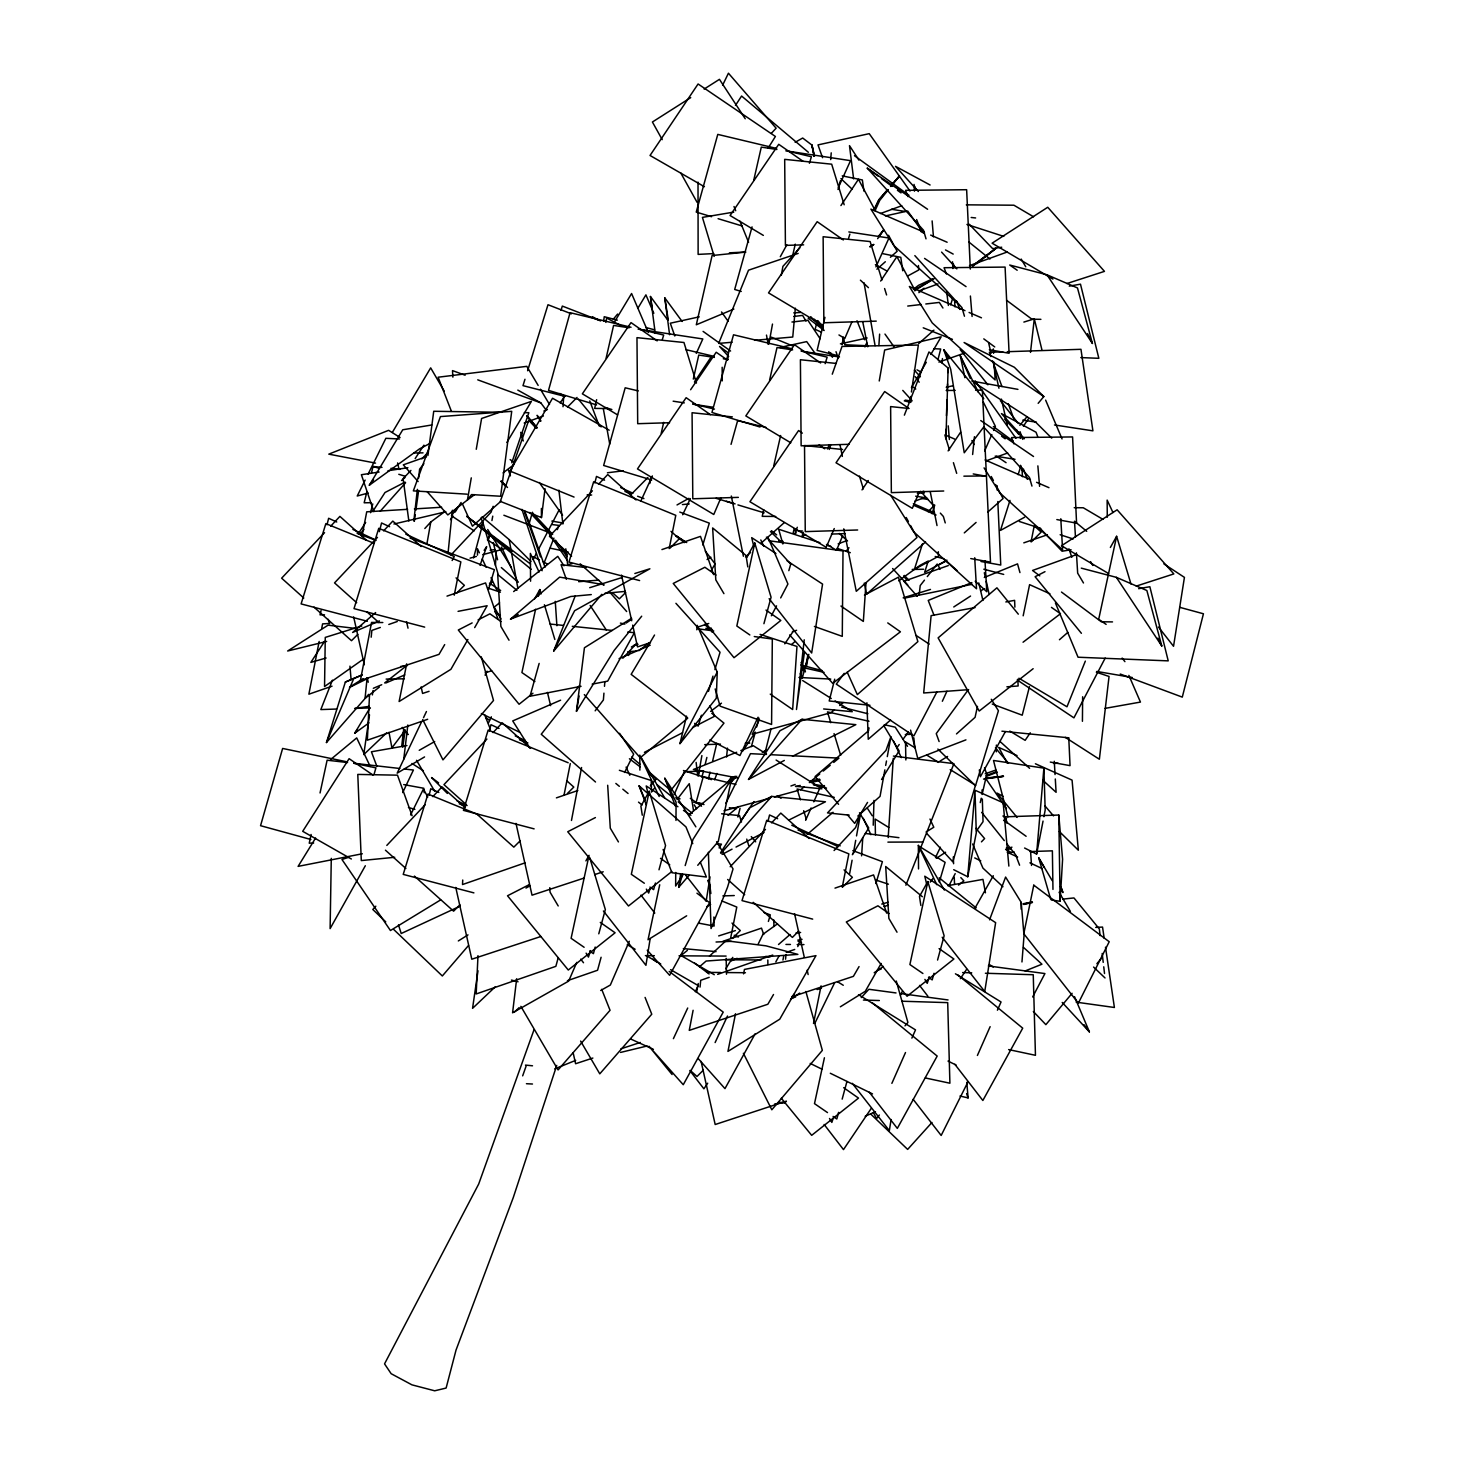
<?xml version="1.0" encoding="UTF-8"?>
<svg xmlns="http://www.w3.org/2000/svg" width="1464" height="1464" viewBox="0 0 1464 1464"><rect width="100%" height="100%" fill="white"/><g stroke="black" fill="none" stroke-linecap="round" stroke-linejoin="round"><path stroke-width="1.5" d="M675.728 872.471L675.654 886.049L682.773 875.216M675.984 820.426L676.075 802.309L664.839 778.244L695.858 826.849M1082.427 721.294L1082.646 696.754M904.368 415.154L928.963 351.964L948.123 368.05L945.927 438.889M996.325 751.837L996.38 745.084M1021.14 909.181L1021.213 902.391L1005.603 877.064L989.554 919.813M331.285 858.362L330.114 928.615L365.323 865.755M843.063 341.734L843.209 337.214M873.221 825.202L873.99 800.387M696.791 629.794L697.23 625.329L717.232 672.104L716.299 698.255L679.973 743.621L686.524 716.116M945.744 436.089L945.982 429.281M946.458 415.685L947.007 399.8M947.318 390.723L947.556 383.916M947.958 372.588L948.123 368.05M521.605 437.114L521.788 432.575M727.846 359.778L728.011 355.24M369.514 695.144L367.354 740.198L427.671 719.282M462.734 880.029L462.514 884.549L524.99 862.882M477.996 955.663L476.166 993.965L555.863 966.332L558.223 957.657M1051.353 900.012L1060.119 901.293L1062.59 859.258L1058.783 815.045L1005.036 816.821L1007.324 823.189M495.418 565.397L496.296 551.8M861.601 855.836L862.772 837.719M888.191 837.591L893.278 758.334M563.018 406.718L563.768 395.481M878.894 345.486L879.626 334.121M942.102 363.09L942.413 358.552M865.974 583.13L863.339 621.431L840.958 606.041M830.71 159.594L831.223 152.842M603.937 693.149L603.388 699.975L595.171 710.827M604.486 686.323L604.833 681.767M1021.964 961.958L1024.031 935.642L1021.213 902.391M967.722 876.753L974.987 790.816L976.305 832.76L967.722 876.753L953.704 869.689M1024.599 848.022L1036.604 854.079L1043.887 768.143L993.507 760.475L1007.927 816.912M795.336 308.172L792.756 337.031L754.582 340.307M367.098 677.942L365.067 698.31L379.304 687.147M371.179 637.206L371.856 630.417L380.329 627.452M448.112 552.532L452.358 510.241M700.03 987.102L700.707 980.313L709.18 977.348M726.565 756.998L727.462 748.104M785.564 959.194L786.022 954.674M972.627 454.499L974.438 436.711M413.855 520.855L417.368 489.36M418.613 478.124L419.619 469.139L423.865 463.74M401.703 746.402L403.46 730.664M804.23 639.805L796.471 709.509L804.431 652.267M919.209 594.53L920.216 585.545L924.461 580.165M1030.491 352.403L1034.298 318.859L1023.867 322.08M603.699 321.183L604.229 316.718L617.351 320.122M403.771 759.029L407.852 724.991M516.664 978.757L512.583 1012.795L568.654 981.118L576.761 962.379M536.245 428.275L528.742 420.333L500.322 501.383L541.46 517.579L545.047 488.738M641.689 616.198L614.111 650.492L576.468 711.339L584.429 647.765L631.606 618.266M427.927 455.45L433.728 411.274L501.676 412.299M414.349 521.276L415.282 514.669M415.886 510.259L418.649 490.458M402.765 747.299L404.906 731.89M369.495 714.816L363.749 754.582L386.606 732.878M372.387 694.924L373.027 690.514M477.996 970.778L472.561 1008.33L495.436 986.644M688.958 875.472L678.692 887.349L680.614 874.118M910.114 400.898L910.773 396.433M911.432 391.968L918.349 345.047L842.02 346.437L832.266 374.18M698.255 775.719L698.895 771.382M650.162 938.644L645.935 965.307L603.406 910.992M710.022 876.845L706.16 901.293L685.573 875.014M891.1 1119.521L889.343 1130.629L852.286 1083.323M806.646 665.553L808.11 656.567M576.468 711.339L579.067 696.022M471.28 477.868L467.455 499.864L471.518 494.576L500.633 496.241L511.723 411.329L440.444 416.581L413.36 490.879L467.071 494.173M476.257 449.283L481.601 418.484L531.395 401.392L506.837 442.494M879.242 380.969L884.659 350.024L941.169 336.812L930.866 354.416M426.829 544.333L430.782 522.008L445.038 511.375M698.328 775.664L701.878 755.57M768.875 344.04L772.498 324.075M781.318 275.25L782.911 266.375L799.856 247.855M488.317 540.472L489.525 533.829M491.941 520.562L492.746 516.152M849.669 873.496L852.085 860.228M853.292 853.604L855.708 840.336M856.513 835.907L860.539 813.801L855.617 827.544L834.077 850.547M884.878 769.863L880.047 796.379L857.849 816.052M885.683 765.434L886.489 761.006M887.294 756.595L890.917 736.685L885.995 750.428L827.526 812.904L849.193 815.155M605.822 322.428L606.645 318.036L620.681 325.466M842.074 344.754L843.337 338.019M571.472 820.462L581.574 767.52M805.584 667.2L807.671 656.22M693.113 1010.288L689.251 1030.381L767.85 1004.249L773.523 994.495M696.535 992.427L698.255 983.497M782.947 960.055L783.807 955.589M319.17 641.452L308.867 694.192L332.035 686.177M321.732 628.276L322.592 623.884L329.4 623.463M362.029 535.97L366.732 511.814L407.596 509.326M1036.604 854.079L1043.045 821.084M1043.905 816.692L1045.186 810.086L1043.887 768.143M454.261 595.171L460.849 561.883L378.755 528.321L354.013 608.621L424.688 627.123M564.116 794.696L570.283 763.604M669.194 548.616L675.782 515.328L593.67 481.766L568.947 562.066L639.622 580.567M730.628 938.149L736.795 907.076L722.063 901.037M842.258 887.166L848.846 853.878L766.733 820.316L742.01 900.616L812.685 919.118M1031.059 541.9L1034.133 526.363M406.699 663.851L399.123 701.512L450.912 669.304L467.894 639.512M735.532 1013.747L727.956 1051.39L779.745 1019.2L815.96 955.644L744.462 969.424L743.566 973.871M813.508 1023.482L821.084 985.839M1023.171 615.813L1029.595 584.648L1049.944 593.78M659.715 884.768L648.04 939.76L686.671 915.805M689.288 814.57L731.469 779.177L718.257 841.544L697.742 865.297M311.118 834.48L309.233 843.209L313.662 842.99M320.049 792.976L327.113 760.2L347.554 762.543M535.586 609.225L521.916 672.562L534.909 681.51M538.423 596.123L539.832 589.571L541.131 593.908M659.001 869.799L665.553 845.533L649.247 791.31L631.332 874.301L644.343 883.25M763.915 623.701L771.071 597.239L754.765 543.016L736.831 626.006L749.842 634.955M824.415 1057.777L814.496 1103.636L827.508 1112.585M937.564 960.055L944.134 935.789L927.828 881.566L909.894 964.556L922.906 973.505M1130.977 584.008L1116.629 536.3L1098.695 619.29L1106.144 624.396M977.476 706.38L975.079 717.342L956.486 733.922M596.653 399.672L594.677 408.419L608.146 408.529M606.114 358.186L613.581 325.429L629.191 327.79M649.778 483.504L651.279 476.953M661.216 433.271L663.704 422.346M693.296 379.085L698.767 355.057L714.377 357.417M753.832 179.871L761.298 147.114L776.908 149.493M792.28 257.243L795.263 244.14M769.552 380.274L777.018 347.517L792.646 349.896M763.732 509.783L762.232 516.334L775.719 516.463M773.687 466.101L780.641 435.522M980.24 802.583L981.246 798.209M982.253 793.836L986.791 774.145L984.503 767.85M708.448 778.757L710.022 772.077M712.639 760.951L716.829 743.145M824.946 317.359L817.132 350.427L835.999 355.185M868.024 732.274L869.067 727.919M321.073 610.598L320.03 614.862L324.514 614.807M366.787 492.105L364.17 502.793L370.904 502.701M371.472 472.872L373.046 466.467L381.994 467.4M793.122 533.079L794.165 528.815M370.557 512.693L372.753 503.909M737.874 817.058L740.07 808.274M764.958 753.137L770.997 728.962M701.915 777.274L703.562 770.668M705.227 764.062L706.874 757.437M327.003 524.789L328.65 518.274L336.738 522.008M379.359 531.652L381.555 522.977L389.625 526.711M429.117 795.245L430.745 788.748L438.834 792.463M489.324 731.231L490.971 724.717L499.059 728.45M594.841 482.937L596.489 476.422L604.559 480.155M767.905 821.487L769.552 814.972L777.622 818.705M834.7 679.186L829.191 700.982L870 705.282M1029.448 686.689L1022.22 715.201L992.263 704.056M816.253 324.917L815.137 329.345L821.322 332.145M937.93 359.778L940.693 349.018L933.995 348.707M946.934 691.246L942.34 701.256M838.012 189.496L840.336 180.822M473.549 557.967L483.01 523.014L498.364 574.949M595.189 947.043L593.414 953.668L589.699 951.106M598.776 933.812L605.346 909.547L589.681 857.501M655.414 883.03L653.621 889.636L649.906 887.093M751.38 746.603L754.93 733.501M756.687 726.949L759.066 718.202M838.598 1112.366L836.804 1118.99L833.089 1116.428M842.166 1099.135L846.942 1081.493M933.995 973.286L932.202 979.892L928.487 977.348M601.1 957.255L597.568 970.248L567.41 980.697M539.155 663.412L530.023 696.242L581.062 686.305M752.057 226.883L734.69 289.469L741.242 291.446M731.048 444.361L737.636 420.625L765.947 427.378M696.077 802.547L703.269 776.652L735.934 784.448M802.235 678.088L808.823 654.353M374.052 774.419L375.919 767.85L353.702 763.238M545.047 567.172L529.346 522.977L532.457 512.235M701.402 715.219L698.2 726.089L694.668 723.362M708.485 691.337L712.968 676.13M714.908 669.615L720.05 652.249L675.929 603.314M788.822 570.667L790.743 564.152L766.404 537.142M488.555 589.351L494.393 569.697L410.03 538.038M702.83 544.992L709.308 523.142L679.79 512.071M768.38 921.442L770.32 914.89L763.988 912.511M875.893 883.542L882.389 861.692L852.853 850.602M939.302 882.042L945.122 862.351L919.868 846.723M678.692 887.349L682.59 874.264M685.189 865.553L693.003 839.384L731.469 779.177M524.972 379.268L522.996 385.654L565.086 396.415M527.607 370.74L547.994 304.732L571.418 313.827M561.005 310.331L562.322 306.086L600.661 320.945M368.654 694.375L326.454 742.541L345.358 682.041L361.919 675.014M662.369 339.392L663.704 335.055L639.75 329.327M809.409 163.254L811.422 156.758L787.467 151.03M848.534 238.449L849.87 234.112M825.129 363.658L827.16 357.143L801.028 350.903M829.246 449.466L830.6 445.129M803.297 532.274L801.943 536.556L805.658 534.525M950.63 304.823L952.661 298.4M922.54 543.675L914.396 569.386L938.534 556.229L938.296 551.708M932.037 513.681L934.746 505.117M928.048 561.609L924.662 572.314L946.952 560.163M1009.977 500.395L1000.479 530.407L1024.617 517.231M1018.121 474.684L1020.829 466.119M590.559 950.594L588.437 957.09L586.112 953.156M650.071 888.74L648.662 893.077L646.338 889.142M833.254 1118.075L831.845 1122.412L829.521 1118.478M929.366 976.817L927.224 983.332L924.9 979.398M556.741 1065.408L513.26 1197.607L456.036 1350.064L446.117 1388.055L434.698 1390.8L411.951 1384.852L391.163 1373.708L384.538 1363.881L478.691 1184.028L533.957 1029.906M511.76 462.789L528.852 412.702L524.332 412.628M480.027 565.397L486.67 546.621L484.145 550.336M522.666 1075.857L526.143 1065.993M797.788 946.586L800.735 938.241M493.148 506.306L491.044 512.199L451.04 554.929M794.915 533.719L797.276 527.278M714.597 779.8L716.994 773.449M601.814 594.311L553.685 651.096L575.187 595.994M332.401 680.193L320.817 709.582L336.592 709.034M543.839 563.53L553.923 538.112M557.29 529.639L558.973 525.411L552.257 524.569M905.887 885.226L953.924 763.641L893.424 756.064M1085.336 661.106L1066.981 706.783L1018.907 678.235M326.454 742.541L353.776 678.527L362.047 675.014M720.91 497.815L713.773 514.486L637.481 468.919L686.14 397.696L710.406 414.66M851.975 321.787L844.819 338.459L838.964 334.963M827.453 448.99L829.246 444.818M834.26 528.559L826.227 547.316L749.934 501.749L798.594 430.526L802.327 433.143M842.733 535.659L836.493 550.263L826.702 544.407M919.447 491.648L912.31 508.337L836.017 462.77L884.677 391.547L908.961 408.511M864.931 346.95L866.706 342.887M629.3 941.297L610.342 985.034L600.679 990.488M984.668 450.894L991.823 434.534M993.617 430.453L995.41 426.372L983.369 402.197M674.135 794.623L684.237 771.784M805.621 820.334L811.074 808M813.783 801.833L820.133 787.449L824.269 785.546M891.869 1083.36L905.502 1052.524M911.871 1038.122L915.512 1029.887L858.49 994.66M977.403 1055.453L990.14 1026.667M997.405 1010.215L1001.047 1001.98L955.425 973.798M696.278 353.391L702.812 338.953L638.121 329.144M838.396 187.465L850.529 160.656L785.839 150.847M875.106 210.56L879.736 200.385L888.154 189.954M875.911 266.906L888.977 238.028L848.827 231.934M640.939 500.834L652.377 475.928M488.464 722.942L491.337 716.811M673.403 1038.653L687.714 1008.019M695.327 991.677L698.2 985.565L670.604 969.68M715.109 1042.569L727.498 1016.016M758.077 717.214L739.961 755.534L709.82 739.997M421.577 721.789L397.183 773.157L424.56 756.925M423.517 717.689L426.445 711.522M402.692 792.591L413.415 770.027L404.32 769.003M682.663 514.742L690.349 498.638M873.953 210.359L878.803 200.165L887.623 189.826M935.514 857.483L940.419 847.217M722.612 85.241L728.432 73.2L776.121 128.191L771.473 133.187M874.026 209.773L878.876 199.671L887.678 189.533M485.096 675.215L487.073 671.171M814.936 1023.098L834.7 982.6M900.47 995.191L902.446 991.128M758.004 944.426L762.982 934.27L777.476 923.857M624.597 772.461L633.674 754.106L619.547 733.299M365.14 480.101L357.234 496.003L368.178 493.02M368.105 474.116L385.874 438.303L399.489 438.999M410.597 814.917L423.425 789.041L427.781 797.038M759.102 720.325L752.185 734.251L830.966 712.675L834.462 709.784M725.76 803.407L750.465 753.667L766.331 754.454M967.979 1081.878L941.169 1135.46L913.152 1099.336M553.685 651.096L574.638 610.708L649.888 568.782L634.845 573.504M949.001 885.592L955.205 873.624M679.973 743.621L717.232 672.104M771.363 615.795L776.542 605.858M780.678 597.916L787.925 584.008L767.923 537.233M533.152 559.541L536.282 553.575M538.368 549.586L559.211 509.728M936.795 692.106L913.847 735.934L836.31 684.146L844.197 673.33M1105.192 658.086L1073.917 717.854L1017.187 679.973M628.495 655.469L630.545 651.572M1032.651 996.966L1044.93 973.56L988.346 965.947M452.12 560.529L454.279 556.54L405.803 534.159M684.274 542.668L676.093 535.806L686.707 542.558M531.194 569.295L466.796 516.353L530.572 564.061M780.312 256.731L786.845 244.781M755.204 1033.694L724.973 1088.63L698.145 1058.527M775.847 961.811L779.049 955.974M1005.347 731.671L980.423 776.707L979.324 769.973M534.616 598.868L539.832 589.571M754.765 543.016L746.42 557.876L747.793 566.897M585.911 860.905L589.04 855.342L571.106 938.314L584.118 947.281M649.247 791.31L640.903 806.17L642.275 815.192M1110.371 547.444L1116.629 536.3M927.828 881.566L919.484 896.426L920.856 905.447M974.933 908.229L993.287 875.728M474.684 627.599L487.128 605.748L458.067 611.348M881.145 963.477L865.297 991.293L840.354 1006.793M444.69 644.599L439.017 654.353L360.4 680.486L371.563 622.438L382.818 622.529M859.057 966.588L853.402 976.342L791.786 996.819M911.432 387.704L926.291 362.248M392.315 432.447L430.672 367.867L444.287 391.254M654.536 635.028L631.149 674.355L687.604 717.909M711.211 570.521L714.725 564.628M429.647 443.61L419.582 448.844L369.331 485.206L402.746 429.776L431.752 424.981M369.038 722.868L354.672 733.263L369.66 708.411M614.459 322.007L631.588 293.532L648.278 332.438M637.92 308.154L645.917 294.868L653.822 313.296M487.787 539.356L490.129 535.531M867.548 802.4L854.683 823.39L847.363 814.716M881.566 779.507L899.097 750.867L884.091 726.107M852.359 854.702L868.719 827.984L859.496 812.74M719.117 847.967L721.459 844.161L716.957 843.722M725.76 968.802L732.787 957.383M315.602 838.03L298.107 866.377L362.322 853.768M450.455 519.647L452.834 515.822M455.194 512.016L461.105 502.481M768.234 147.956L775.408 136.463L698.09 83.979L650.034 155.477L704.404 186.715M358.387 533.701L365.652 522.465M372.917 511.229L385.014 492.508L405.107 482.095M784.32 760.438L748.507 779.434L779.964 730.737L802.071 719.282L855.836 724.662L792.445 756.321M720.544 852.798L749.586 807.854L771.693 796.398L825.458 801.778L788.657 820.151M324.532 641.397L310.862 662.387L326.106 658.013M415.172 458.561L423.92 445.166M735.459 105.426L741.589 96.038L808.366 152.274M694.467 381.976L710.735 357.582M840.922 205.564L858.453 179.285L875.637 211.274M880.633 281.051L896.901 256.658L915.165 290.659M862.022 489.891L868.28 480.521M742.779 751.032L755.369 732.165M948.123 450.912L960.64 432.136M784.777 643.849L793.616 630.728M707.698 1083.195L703.891 1088.813L690.075 1070.861M871.281 1108.358L843.484 1149.606L824.141 1124.462M960.366 978.647L966.679 969.278M1023.409 426.17L1028.515 418.649M1030.272 732.787L1025.148 740.345L1009.794 731.085M690.605 389.735L716.207 352.257L727.425 360.071M741.168 820.298L753.978 801.558M877.631 238.669L883.561 230.141L878.272 236.491M976.451 830.966L983.039 821.688L982.326 799.015M560.09 402.875L563.969 397.439M729.822 783.569L735.166 776.158M479.808 527.424L483.01 523.014M730.042 782.215L733.995 776.762M458.012 506.709L451.443 515.731L474.135 530.883M878.967 236.418L883.561 230.123M896.609 748.104L899.225 744.499M903.16 739.119L908.394 731.927M968.015 690.111L936.246 733.61L939.119 741.553M727.681 782.252L731.744 776.744M405.363 730.024L391.931 747.829L388.985 732.311M489.324 585.435L492.05 581.849M651.663 791.878L654.371 788.291M983.442 427.397L964.245 452.779L950.722 369.385L943.749 349.713L983.771 398.72M930.226 882.133L932.934 878.546M677.027 799.582L689.251 783.679L693.533 810.727M879.352 1115.019L876.607 1118.533L873.404 1112.658M369.331 485.206L373.54 479.826M354.672 733.263L357.49 729.658M579.341 685.738L541.241 734.251L595.519 781.996M927.298 576.578L937.198 564.024M670.787 790.469L723.966 723.125L711.742 713.261M890.972 186.477L899.408 176.028L890.606 186.166M613.288 319.225L617.607 314.046M1019.786 425.347L1026.85 416.892M1038.159 403.332L1043.814 396.561L1014.369 367.281L964.099 342.503L1043.814 396.561M1072.106 993.306L1045.863 1024.654L1033.346 1011.514M1096.884 963.715L1101.257 958.499M905.008 1025.843L907.9 1022.458L896.279 981.026M890.569 186.386L899.39 176.028M650.345 785.875L656.238 778.976L649.101 773.578M468.517 945.488L442.329 975.976L393.834 929.603M846.027 551.233L848.992 547.774M791.548 997.167L794.33 994.038M360.986 532.841L363.969 529.511M380.329 511.119L405.62 482.717M748.507 779.434L802.071 719.282M721.112 853.201L771.693 796.398M931.946 1122.485L907.643 1149.405L870.751 1114.067M375.827 906.198L372.808 909.492L385.746 921.863M424.816 528.522L430.782 522.008M861.253 997.588L868.866 989.28L896.023 992.94M622.822 658.233L636.822 643.19M324.569 532.658L281.637 578.188L303.78 598.007M330.718 526.143L339.904 516.389L366.549 540.308M377.474 537.361L334.542 582.892L356.685 602.711M383.623 530.846L392.81 521.092L421.101 546.493M592.408 490.806L549.457 536.336L571.619 556.155M598.538 484.291L607.743 474.537L636.035 499.938M486.89 739.1L443.958 784.631L466.101 804.45M493.039 732.586L502.243 722.832L530.535 748.232M386.807 845.405L425.146 804.743M432.813 796.617L442.018 786.863L465.314 807.78M928.194 511.723L934.343 505.226M730.188 866.761L765.471 829.356M771.601 822.841L780.806 813.087L809.098 838.488M410.927 470.42L403.094 478.673L408.859 521.019M421.907 458.854L428.183 452.23M981.447 841.855L984.595 838.561L975.884 828.368M730.573 782.673L736.795 776.268M630.581 495.033L647.857 477.538M567.52 407.084L577.036 397.458M357.82 634.388L351.506 640.701L314.01 607.157M456.493 593.249L464.381 585.344L456.054 577.877M625.64 592.536L619.327 598.849L612.519 592.755M669.835 548.268L679.296 538.789L670.988 531.322M520.141 840.83L513.827 847.144L476.331 813.6M567.483 793.397L573.797 787.083L567.135 781.099M459.916 904.844L453.602 911.175L414.404 876.094M1031.699 541.552L1041.179 532.072L1034.517 526.088M732.421 938.442L740.308 930.537L732 923.07M798.703 931.086L792.408 937.399L753.21 902.336M842.898 886.818L852.377 877.339L844.051 869.872M703.324 1070.166L697.01 1076.479L690.184 1070.385M514.267 1012.246L519.171 1007.598M709.491 956.138L725.979 940.73L765.965 945.836L797.88 954.382L706.124 961.043L699.536 966.734M876.899 269.211L885.336 261.745M890.387 257.261L897.139 251.277L888.538 235.283M918.715 343.601L933.904 330.15M745.505 556.979L750.574 552.495M760.676 543.528L784.301 522.611M925.559 541.936L866.542 594.256L864.309 583.093M964.282 532.896L976.085 522.428M987.889 511.979L1003.078 498.529L995.557 484.511M501.036 501.164L472.451 526.18L462.35 503.781M1059.442 639.731L1067.842 632.375M375.626 612.556L352.623 632.466L379.414 620.901M778.519 944.5L790.011 934.544M890.588 720.014L868.244 739.229L866.908 702.793M401.539 480.503L404.961 477.575M791.53 644.526L794.952 641.598M868.555 730.737L815.1 776.542L838.561 804.303M807.158 834.443L833.016 812.282M591.273 594.585L570.832 596.489L510.515 619.107L559.669 577.127L603.699 584.667M918.88 292.635L924.077 288.207M728.011 815.411L738.497 806.572M687.604 718.275L640.226 757.748L584.319 694.595M330.516 759.615L356.704 737.911L370.209 766.459M839.677 705.483L843.173 702.61M800.588 789.773L804.084 786.9M809.317 782.581L819.767 773.962M823.244 771.089L830.216 765.324M833.711 762.451L838.927 758.132L770.869 754.692M914.524 290.659L932.788 279.551M680.614 955.882L687.385 950.392M976.708 263.721L995.904 248.368L972.242 265.954M499.517 602.875L494.228 607.103L501.017 618.998M513.644 591.584L557.766 556.357L563.988 565.799M915 289.433L934.233 278.599M532.951 693.222L519.079 704.257L458.305 630.014L472.158 622.914M671.848 871.501L628.495 905.996L567.739 831.735L595.409 817.571M958.517 885.116L963.861 880.907L960.805 877.577M384.629 682.956L405.986 666.193M1033.145 668.7L979.215 711.028L938.113 637.883L996.911 587.814L1018.304 614.166M913.426 289.268L918.587 285.315L932.348 278.965M972.865 266.064L995.886 248.349M638.816 650.73L649.467 642.605M474.556 494.594L447.819 514.925L427.049 491.556M503.067 472.89L513.754 464.747M1023.061 642.22L1060.485 613.727L1051.445 607.377M710.607 711.394L721.459 703.159M814.002 156.355L811.934 145.101L814.515 156.264M898.64 580.842L920.179 565.25L928.231 561.06M953.759 606.974L970.559 596.049M362.981 659.422L324.55 686.524L325.264 637.407L361.791 625.988M626.135 623.078L631.753 619.217M790.505 999.363L799.728 993.068M874.209 972.718L883.414 966.423M936.374 858.325L945.598 852.249M690.715 97.631L652.413 122.006L662.222 139.647M704.129 89.084L719.446 79.331L745.231 118.767M349.512 687.183L363.054 678.71M458.324 940.949L468.004 934.892M870.165 246.721L873.715 244.506M926.072 832.01L933.794 827.233L929.969 819.035M939.888 761.188L947.574 756.467M707.075 559.559L710.882 557.235M440.627 899.903L390.449 930.518L341.954 859.478L348.395 857.41M510.515 619.107L518.183 614.459M762.268 752.386L766.093 750.08M869.964 246.739L873.697 244.506L869.982 246.556M419.235 750.3L434.698 741.553M525.997 888.081L529.858 885.885M795.153 142.282L802.693 138.037L811.971 145.119M677.027 504.952L688.904 498.327M631.368 646.978L637.261 643.739M907.552 276.074L918.697 269.998L918.44 265.496M706.673 906.673L710.662 904.514M722.1 854.427L732.055 849.157M736.026 847.052L764.117 832.412M864.437 595.098L898.438 577.164L917.873 641.616L857.337 694.595L847.235 672.214M946.165 561.005L938.168 565.232L939.998 569.295M980.642 590.797L984.668 588.711M536.611 427.964L526.692 415.685L537.251 427.634M644.416 752.331L682.553 732.732M692.582 727.571L714.67 716.225L709.985 705.886M478.088 619.894L489.946 613.819L501.054 621.596M1044.985 571.674L1035.103 576.725L1081.402 633.308M529.254 884.64L507.514 895.767L568.288 970.028L615.1 932.769L600.277 922.393M349.585 687.403L367.738 678.418M460.135 906.125L401.209 933.52L398.483 924.919M508.264 469.578L510.424 475.855M865.206 1116.245L875.472 1111.707M619.071 658.672L650.217 645.167M560.602 700.195L512.729 720.928L529.803 747.921M730.939 960.988L737.124 958.316M797.917 941.096L802.052 939.321M543.876 411.036L547.426 409.517M373.338 688.3L381.72 684.731M385.91 682.956L404.778 674.941M733.848 309.087L696.315 324.77L712.108 255.523L745.853 252.101M345.358 682.041L353.776 678.527M971.84 582.581L928.231 600.423L933.922 615.026M984.302 577.475L1017.535 563.878L1019.951 572.589M554.746 1068.866L575.7 1060.357M1025.129 970.961L1041.947 964.209L1023.482 947.391M736.685 752.24L693.369 769.515L737.874 778.024M740.821 750.611L753.191 745.67L766.55 754.052M986.498 776.323L997.039 772.26M965.947 739.851L917.763 758.407L910.59 730.133M986.077 775.627L996.673 771.638M838.158 543.839L846.613 540.71M524.203 423.023L543.382 415.977M880.541 213.506L901.751 205.747M919.008 290.878L938.076 283.906M986.48 460.739L1007.689 452.98M917.361 493.533L923.729 491.19M914.909 501.127L925.504 497.248M969.479 265.643L1007.378 251.954M1076.754 554.508L1032.541 570.466L1039.788 575.864M790.926 785.985L795.172 784.448M426.536 456.64L403.295 464.838L418.137 481.546M948.269 565.58L903.892 581.263L917.251 596.287M792.39 631.771L796.617 630.27M938.9 362.084L964.282 353.19M388.802 624.469L397.275 621.505M717.653 974.365L772.736 955.059M786.241 952.405L794.714 949.441M985.181 773.779L995.886 770.046M446.996 596.123L485.572 582.928L497.943 619.034M661.929 549.567L700.487 536.373L713.609 574.62M1023.794 542.851L1047.364 534.781M556.412 797.862L577.841 790.523M834.992 888.117L873.569 874.923L886.672 913.152M722.923 941.315L761.5 928.121L763.696 934.49M791.384 998.393L795.684 996.929M817.168 989.536L821.469 988.072M876.936 970.486L881.218 969.022M798.154 253.4L748.507 270.2L718.659 343.4L732.128 342.247M429.062 691.319L422.584 693.442L421.138 686.909M485.17 672.873L491.648 670.75M650.474 642.641L637.517 646.887L632.668 625.128M697.944 627.031L708.741 623.481M583.807 878.162L532.018 895.181L515.987 823.39M594.604 874.612L603.223 871.775M540.857 936.503L471.792 959.213L455.762 887.422M592.865 1058.051L575.59 1063.724L573.174 1052.854M620.919 1048.828L640.335 1042.441M786.406 1101.111L715.182 1124.517L701.11 1061.437M1066.908 283.54L1104.46 271.371L1047.748 207.266L992.098 243.189L1052.927 279.093M1136.284 586.094L1173.835 573.925L1117.124 509.801L1061.473 545.743L1108.577 573.54M1006.39 849.98L1010.672 848.589M718.678 935.917L735.404 930.573M589.717 587.686L621.962 577.566M884.055 906.509L888.282 905.173M903.178 597.824L930.482 589.425M1005.603 849.468L1009.959 848.132M1007.561 848.48L1011.953 847.18M881.749 904.057L888.172 902.245M470.072 558.15L476.367 556.43M482.663 554.71L505.775 548.414M724.003 810.763L769.954 798.173M774.328 796.965L798.411 790.377M633.692 645.459L638.011 644.306M795.867 786.571L800.241 785.436M811.184 782.6L819.95 780.33M326.673 641.415L287.658 651.004L328.082 625.165L357.362 628.66M811.093 781.868L819.877 779.763M620.553 1052.433L647.198 1045.973M393.944 524.021L445.88 511.76M1023.739 904.478L1032.468 902.483M810.69 781.044L819.547 779.086M885.409 215.922L907.698 211.036L923.473 233.252M699.243 316.846L670.292 323.215L674.812 336.006M779.983 347.462L806.701 341.606L814.606 352.714M840.409 343.839L867.146 337.983M946.22 387.246L952.899 385.782M1023.263 904.13L1032.211 902.263M904.331 598.154L972.206 584.264M572.076 563.732L567.648 564.592L565.799 548.817M592.151 684.146L607.688 681.126L634.406 632.722L627.745 632.045M1023.19 903.746L1032.138 902.044M975.061 607.597L931.122 615.649L923.674 692.984L968.656 689.654M1005.823 601.96L1014.607 600.35L1014.881 607.121M774.529 1104.076L785.784 1102.063M947.739 885.683L982.966 879.388L985.455 892.802M1105.064 708.375L1140.456 702.079L1128.872 675.38M406.919 745.56L371.417 751.782L376.925 766.477M1069.251 286.12L1080.487 284.181L1098.842 358.314L1080.798 357.582M1138.626 588.674L1149.862 586.735L1168.217 660.868L1078.053 657.226L1055.416 602.985M733.793 212.097L702.427 217.386L714.176 256.383M1001.705 247.215L992.702 248.679L969.223 224.248M1071.081 549.75L1062.077 551.233L1040.172 528.431M379.103 472.048L361.388 474.72L373.814 511.558M387.978 470.731L407.907 467.711M355.734 708.228L369.056 706.38M983.534 779.086L1003.462 776.323L985.364 778.445M490.111 550.226L494.631 549.641M466.796 516.353L511.833 551.397M607.432 472.781L623.298 470.804M793.744 316.48L802.601 315.401L806.005 321.11M907.735 306.049L921.277 304.494M925.797 303.981L939.339 302.426L942.944 308.026M400.697 666.431L407.358 665.644M791.951 322.025L807.854 320.232L820.151 338.751M1062.718 899.116L1073.972 897.944L1099.336 928.945L1100.123 935.624M985.546 778.061L1003.444 776.249M394.731 857.282L361.297 860.576L357.783 774.419L397.494 775.17L412.098 815.741M627.763 651.809L636.62 650.949M682.425 504.568L689.251 503.927M604.907 593.304L625.366 591.383M731.25 941.334L716.061 942.011M578.683 581.684L598.813 580.128M1006.884 686.817L1018.139 685.976L1017.846 679.223M796.142 932.806L800.607 932.477M414.404 508.905L441.634 507.258M676.112 535.842L684.914 541.954M793.744 312.857L800.46 312.473M713.773 253.601L698.127 254.388L698.017 182.14M729.401 252.833L745.048 252.064M1053.568 763.439L1058.088 763.22M1095.694 927.407L1102.538 927.078L1104.185 938.241M354.617 708.43L370.41 707.899M704.696 744.645L720.471 744.115M745.268 743.273L749.769 743.126M686.909 771.656L702.683 771.125M1007.58 852.304L1014.314 852.085M1029.979 851.572L1052.378 850.84L1052.964 889.417M525.485 1065.097L532.512 1065.792M803.626 244.836L785.418 245.403L784.686 159.356L831.68 164.188L844.179 204.759M876.241 321.128L823.866 322.775L823.134 236.729L870.128 241.56L881.969 279.99M1002.767 351.854L989.353 352.275L990.927 356.575M1007.232 351.708L1080.963 349.31L1092.913 430.837L1054.483 424.963M669.579 422.712L637.7 423.7L636.968 337.653L683.962 342.503L696.461 383.074M848.974 444.306L801.137 445.806L800.405 359.741L836.219 363.438M738.35 497.376L692.801 498.785L692.069 412.738L732.366 416.892M943.731 491.007L891.356 492.636L890.624 406.589L908.522 408.438M857.648 529.986L805.255 531.615L804.523 445.568L842.587 449.485M831.461 534.067L845.131 533.628M905.319 734.507L912.145 734.288M722.868 895.913L734.251 895.547M413.909 452.998L423.023 452.852M912.218 569.459L923.638 569.258M386.13 679.095L404.284 678.802M946.202 390.485L955.242 390.394M975.591 390.193L982.381 390.119L990.488 562.121L970.76 558.571M963.879 476.166L986.498 475.928M887.898 842.129L922.796 842.001M645.386 955.644L654.353 955.699M679.022 955.827L726.107 956.084M725.211 959.762L761.097 959.963M966.313 204.832L1013.911 205.216L1033.566 216.8M1074.228 507.697L1083.287 507.77L1102.941 519.354M785.948 944.426L790.45 944.463M797.203 944.518L803.956 944.573M707.167 972.389L720.672 972.499M727.425 972.572L745.451 972.718M1040.904 319.335L1031.919 319.207L1006.591 300.303M1112.512 621.907L1101.294 621.761L1061.491 592.06M587.119 494.923L591.657 495.015M917.617 492.819L924.333 493.002M797.99 530.883L802.455 531.011M962.617 972.554L971.73 972.828M985.4 973.249L1033.255 974.731L1035.451 1055.306L1008.623 1049.578M863.394 1000.04L879.352 1000.534M902.135 1001.23L947.702 1002.639L949.898 1083.214L925.321 1077.961M844.673 344.735L866.999 345.742M798.978 677.466L830.747 679.076M526.436 1083.708L532.475 1084.019M823.628 708.96L852.268 711.687L835.102 700.908M795.464 786.278L821.908 788.803L776.103 760.054M683.359 948.599L716.061 951.637M765.581 956.413L770.064 956.852M1001.925 731.195L1068.885 737.819M390.943 468.334L399.873 469.267M550.098 624.048L563.402 625.421M572.278 626.317L612.227 630.435M721.624 813.783L739.521 815.631L741.498 822.036M971.181 217.477L975.61 217.953M778.628 1102.172L785.326 1102.904M586.058 567.538L561.06 564.701L566.33 579.268M354.361 763.311L399.782 768.49M865.297 833.455L898.914 837.664M900.543 993.544L948.068 999.949M768.655 540.692L843.008 550.94L842.276 636.364L814.405 626.446M697.962 628.788L713.737 630.966M754.289 636.547L772.315 639.036L771.583 724.46L720.105 706.16L715.182 688.977M1076.15 1002.145L1114.397 1007.488L1105.503 947.19M801.558 351.232L839.494 356.996M723.308 358.772L727.773 359.449M905.155 400.111L911.852 401.118M673.147 401.191L684.31 402.875M693.222 404.229L713.316 407.285M693.68 802.272L702.592 803.626M729.365 807.689L736.063 808.695M1022.824 420.113L1036.402 422.181M891.43 209.261L904.661 211.383M995.154 456.127L1015.01 459.312M915.677 496.186L926.712 497.943M921.533 498.419L928.158 499.48M813.435 784.283L824.671 786.205M551.855 521.092L562.945 522.996M1096.811 671.445L1132.312 677.521M989.353 349.713L1009.099 353.263L1005.091 267.089L944.06 267.711L946.421 273.969M973.212 473.933L986.37 476.294M1056.843 519.574L1076.571 523.124L1072.581 436.949L1011.533 437.571L1013.893 443.83M981.008 561.499L1000.754 565.049L997.808 501.548M1050.31 762.085L1070.056 765.635L1068.793 738.423M971.876 381.043L1017.938 389.369M403.735 784.594L423.755 788.254L424.231 792.756M778.738 540.673L783.185 541.479M705.813 628.349L712.474 629.575M698.639 923.125L714.103 926.072L713.901 916.995M375.534 463.1L328.796 454.151L388.619 430.325L400.075 437.516M842.239 175.881L862.351 179.962L863.98 191.18M882.92 253.693L900.799 257.335L902.739 270.785M347.041 761.847L282.625 748.452L260.555 825.696L310.899 839.494M550.281 548.177L568.142 551.983M868.994 721.258L827.471 711.888L830.765 722.74M884.293 724.698L895.218 727.169L907.534 746.292M834.26 797.368L797.093 789.005L800.387 799.856M802.547 667.474L824.049 672.36M620.407 623.097L624.854 624.122M959.981 1096.024L968.088 1097.909L966.789 1082.335M776.579 148.431L717.781 134.395L696.242 212.097L711.541 216.709M792.317 348.835L733.519 334.798L711.962 412.482L760.017 427.012M631.039 327.259L570.063 312.692L548.524 390.394L596.58 404.906M904.294 400.862L910.828 402.417M685.738 349.603L714.048 356.374M638.249 390.906L625.183 387.795L603.644 465.479L651.7 479.991M692.692 403.899L714.469 409.097M675.709 797.788L680.065 798.832M695.308 802.473L704.019 804.541M841.562 707.094L867.823 713.737M813.38 784.759L826.501 788.071M645.752 327.497L654.481 329.784M1046.98 274.793L1092.419 343.454L1077.486 287.95L1046.98 274.793L1009.721 265.021L1017.187 270.236M1081.292 568.142L1116.355 577.347L1146.861 590.504L1161.794 646.008L1116.355 577.347M935.222 556.503L944.06 558.809M983.826 569.221L1003.7 574.419M367.373 621.267L301.108 603.918L325.85 523.618L374.272 543.4M534.122 828.862L463.429 810.361L488.171 730.06L568.178 762.744M473.897 892.875L403.222 874.392L427.945 794.074L478.472 814.734M511.43 980.075L518.055 981.795M800.808 664.931L822.365 670.695M1179.728 607.322L1203.445 613.782L1182.29 697.12L1120.253 674.044M408.456 807.469L414.879 809.391M718.092 218.685L742.12 225.95M605.309 407.541L611.861 409.517M726.345 501.255L735.093 503.891M716.097 498.309L733.556 503.598M737.929 504.915L764.153 512.821M373.046 466.467L379.487 468.425M398.794 474.299L405.217 476.257M619.364 770.284L651.224 780.495L651.517 791.64M966.935 224.45L1003.773 236.399M1040.648 528.413L1019.328 521.477M1060.156 534.744L1073.167 538.953M683.468 770.522L711.504 779.635M819.932 542.723L778.683 529.236L782.856 543.986M826.428 544.864L830.765 546.273M837.28 548.414L850.309 552.678M760.072 634.37L796.965 646.447L792.646 709.528L770.265 694.137M487.567 587.942L500.413 592.188M875.563 879.937L888.41 884.183M1096.335 672.196L1109.053 676.459L1099.372 759.249L1065.28 737.362M465.131 375.223L452.504 370.612L452.888 377.163M477.74 379.835L540.838 402.893L545.669 409.389M624.945 491.483L631.277 493.862M637.609 496.241L643.922 498.602M357.125 533.335L376.102 540.454M798.008 830.033L840.19 845.863M519.446 739.778L527.882 742.943M459.22 803.809L465.552 806.188M503.872 515.237L548.122 532.127L567.282 560.328M923.235 327.808L952.405 339.337M574.053 497.065L509.911 471.024L552.532 398.245L609.189 430.196M771.18 337.104L792.097 345.687M734.214 935.258L738.405 937.015M924.479 232.392L870.915 209.132L893.809 245.568L956.687 302.572M930.647 235.082L947.135 242.237M964.977 310.661L909.364 286.505L932.257 322.94L995.136 379.945L994.093 362.194M969.095 312.454L981.466 317.816M946.385 435.485L954.62 439.054M985.089 459.952L1030.4 479.625M1036.585 482.315L1048.956 487.677M913.39 503.671L933.977 512.601M913.426 505.208L936.082 515.035M1017.059 755.589L998.723 747.409L1007.305 763.11M1035.396 763.769L1072.069 780.111L1078.346 850.2L1059.35 831.515M974.658 790.066L1003.169 802.766L1008.861 866.084M630.709 1039.019L653.402 1049.359M620.718 487.603L632.851 493.203M352.897 529.456L375.113 539.722M791.768 825.22L838.232 846.668M515.218 735.898L525.32 740.564M457.024 800.863L467.126 805.511M1007.36 852.249L1017.626 857.062M1029.942 862.827L1042.258 868.61M974.731 857.922L980.752 860.85M481.363 713.517L519.555 732.22M948.013 1061.089L956.065 1065.023M810.196 1063.413L822.256 1069.324M830.308 1073.258L872.526 1093.919M533.134 556.668L539.209 559.815M543.254 561.902L547.316 563.988M592.316 316.682L598.337 319.884M930.098 184.995L895.511 166.347L918.386 191.528M945.506 249.941L953.192 254.077M917.013 369.861L920.856 371.929M1003.06 796.361L997.039 793.085L1017.059 817.406M875.381 264.655L887.312 271.206M517.798 390.101L540.838 402.893M351.36 859.002L302.7 831.314L349.109 758.681L373.027 775.097M680.778 955.425L714.286 974.713M627.251 944.719L635.138 949.258M646.96 956.065L660.758 964.007M763.348 235.393L730.078 215.519L778.738 144.314L803.022 161.26M823.317 325.612L768.527 292.892L817.187 221.686L843.337 239.95M790.798 442.805L745.817 415.922L794.476 344.717L820.609 362.981M617.57 414.861L582.361 393.834L631.021 322.611L657.171 340.874M837.573 981.758L843.282 985.272M915.238 747.958L905.521 741.955L905.85 759.962M926.913 755.168L938.57 762.396M950.228 769.607L975.5 785.235L952.808 861.82L926.73 833.437M888.758 827.471L875.143 819.053L875.435 834.828M802.656 680.54L831.278 698.511M989.408 964.575L993.251 966.99M411.97 763.476L423.352 770.741M973.761 382.25L1036.018 422.529L1051.719 438.12M1163.917 563.933L1184.431 577.383L1173.542 646.283L1158.445 627.013M775.957 553.557L751.709 537.654L753.759 546.237M787.138 560.877L822.567 584.099L811.66 652.999L769.131 598.684M489.47 583.184L500.651 590.523M677.905 806.737L646.21 785.948L648.259 794.531M683.487 810.397L690.953 815.283M916.098 635.431L929.183 644.105M487.366 539.722L500.615 548.561M926.017 238.852L923.51 230.251L867.274 168.177L927.59 209.261M924.571 258.396L966.057 286.633M980.752 420.552L1033.529 456.493M996.655 456.274L1006.079 462.697M485.828 717.671L489.507 720.233M819.126 444.873L824.744 448.789M777.293 795.684L781.026 798.301M690.313 798.356L701.531 806.188M715.988 575.041L704.879 567.263L673.239 583.459L734.013 657.702L780.824 620.462L766.001 610.067M889.051 913.591L877.942 905.813L846.302 921.991L907.076 996.252L953.906 959.011L939.083 948.617M660.502 858.362L669.762 864.858M843.685 1087.715L858.508 1098.091L811.678 1135.332L781.3 1098.22M887.751 622.914L900.415 631.808L832.705 683.359L789.645 634.937M510.113 459.568L513.736 462.112M559.889 393.487L563.603 396.103M494.869 611.842L500.413 615.758M854.482 155.715L909.016 195.316M703.086 331.395L730.591 351.031M1004.304 820.535L1026.118 836.292M860.411 280.173L868.445 287.676M1003.609 820.243L1007.177 822.841M867.274 168.177L877.924 175.991M881.474 178.59L892.125 186.404M897.45 190.302L901.001 192.9M983.79 338.879L994.733 346.931M1001.614 436.235L1005.164 438.834M728.432 352.989L719.556 346.474L728.669 356.539M993.379 426.536L1013.161 441.213M912.163 386.368L915.75 389.04M438.614 782.856L431.569 777.549L447.398 793.433M629.428 758.773L640.152 766.843M696.956 893.186L709.564 902.684L669.615 975.299L647.253 950.191M694.686 963.111L709.088 973.963M652.981 959.194L656.586 961.921M669.194 971.419L723.216 1012.118L683.267 1084.714L648.991 1046.248L672.086 1074.539M1002.931 815.997L1006.537 818.724M808.165 318.219L824.177 330.516M968.802 241.963L989.957 259.018M771.455 530.682L776.67 534.909M939.174 877.814L976.159 907.881M657.08 784.704L672.928 797.587M678.216 801.869L692.289 813.325M957.767 974.859L1022.714 1028.167L982.856 1100.489L954.876 1064.328M872.233 1002.767L937.18 1056.075L897.322 1128.396L869.323 1092.236M1086.709 531.304L1074.503 521.239L1075.473 537.032M747.518 556.704L712.639 527.955L715.804 579.872L723.93 593.652M922.338 896.7L885.702 866.505L888.868 918.422L897.011 932.202M516.902 590.321L497.705 574.51L500.871 626.427L509.014 640.207M615.85 783.441L619.345 786.314M622.822 789.188L628.056 793.488M638.524 802.126L642.019 804.999M798.063 939.833L801.558 942.706M802.107 669.011L805.493 671.866M482.095 516.737L509.179 539.63L530.956 561.426M631.57 757.144L640.097 764.391M648.625 771.638L669.085 789.023M501.347 567.574L518.128 582.251M646.301 804.907L639.091 785.82L685.957 826.904L692.765 843.612M945.415 560.108L957.346 570.795M580.128 563.786L603.992 585.124M727.645 879.461L744.682 894.705M366.915 611.861L378.847 622.529M385.435 850.181L405.894 868.481M975.207 581.226L986.791 591.731L984.979 560.675M839.256 533.463L847.528 540.966M999.839 741.315L1029.613 768.307M1042.862 780.312L1056.093 792.298L1055.306 778.994M1002.95 886.727L982.93 868.097L972.645 843.996M840.922 178.645L852.341 189.387M1093.59 967.064L1105.027 977.952M817.973 322.135L822.841 326.838M770.448 531.505L781.684 542.43M704.568 624.286L712.602 632.082M937.857 749.056L975.5 785.765L998.43 710.735L991.274 699.28M814.295 319.152L823.335 328.064M507.514 487.494L501.2 481.089L505.739 485.993M532.695 513.077L552.66 534.378M810.69 316.663L823.482 329.656M904.294 575.425L909.034 580.311M532.146 513.37L551.763 534.726M1004.56 418.978L1018.285 433.673M500.926 481.308L505.483 486.231M529.84 512.455L548.122 532.127M1062.205 1002.437L1089.381 1031.864L1074.558 996.71M892.619 568.526L907.735 584.996M941.59 252.119L956.834 268.882M1024.324 438.761L1001.449 413.598L1036.036 432.228L1037.647 436.492M914.305 370.118L920.399 376.815M914.835 255.614L961.958 307.623L964.465 316.224M983.845 427.159L1029.448 477.484L1031.955 486.085M902.757 390.394L911.871 400.459M920.563 491.3L932.714 504.732M940.327 513.114L943.365 516.463L945.25 522.923M403.478 729.584L407.944 734.599M609.335 591.657L626.665 611.531M995.41 747.884L1008.476 763.202M1044.784 805.694L1053.494 815.887M903.599 576.139L906.545 579.616M751.27 836.584L755.68 841.837M526.711 415.685L536.812 427.927M1006.354 847.985L1010.636 853.201M578.445 399.196L601.137 426.921M402.252 727.388L407.852 734.233M981.649 812.355L1004.267 840.592M1007.086 844.124L1015.577 854.72L1019.585 865.206M960.164 349.53L987.889 384.794M1000.37 400.66L1018.395 423.59M942.194 937.235L984.741 991.549L995.63 922.649L924.772 876.204L926.822 884.787M818.156 320.945L822.146 326.069M1122.156 658.068L1124.919 661.655M919.538 985.382L927.828 996.161M640.957 895.126L654.792 913.078M580.751 959.14L583.514 962.745M705.282 551.031L714.835 563.567M1084.001 1024.69L1089.381 1031.864M669.597 334.744L664.784 297.851L682.133 321.476M655.268 333.408L650.455 296.497L667.804 320.122M910.022 191.07L869.232 133.663L818.01 144.899L822.53 157.691M975.17 380.896L1015.961 438.303M884.97 334.067L894.175 347.023M915.22 376.651L919.172 382.214M721.514 311.96L728.102 321.22M539.301 482.516L562.579 515.273M561.902 547.444L567.172 554.893M555.588 540.216L567.044 556.668M817.095 320.525L823.244 329.363M985.894 778.775L1006.463 808.604M540.857 420.882L537.105 415.3L540.6 421.175M828.77 351.689L832.449 357.253M590.138 605.474L606.334 630.032M858.892 160.088L849.486 145.631L853.622 178.882M830.527 352.623L832.961 356.411M867.31 808.11L872.233 815.759M984.082 467.876L999.729 492.801L1062.608 549.805L1060.796 518.768M890.771 495.363L913.646 531.798L976.525 588.784L974.713 557.747M800.259 673.696L802.638 677.503M480.595 518.128L482.955 521.916M487.713 529.511L511.448 567.483M694.247 804.852L696.589 808.75M716.591 841.745L733.043 868.921L727.498 887.312L711.065 928.56L708.375 852.304M538.148 385.398L526.802 366.348L438.12 377.218L451.333 411.073M540.417 389.204L549.494 404.448M1021.177 259.073L1025.752 266.759M1090.552 561.627L1092.839 565.47M1083.488 582.983L1077.669 573.156L1076.424 552.843M618.43 841.928L610.287 828.167L607.688 785.271M558.205 905.96L550.08 892.198L549.805 887.678M1050.676 899.189L1038.671 857.721L1052.268 880.742M1059.076 892.271L1070.422 911.468M416.545 760.31L434.607 791.127M580.604 1041.087L599.783 1073.844L651.755 1014.204L645.075 997.423M520.855 1006.354L558.077 1069.928L610.049 1010.288L601.704 989.335M918.532 868.921L918.349 845.387L944.335 890.039M640.903 757.071L664.638 797.843M943.749 349.713L948.215 357.509M1038.671 857.721L1044.125 867.328M680.76 172.953L697.102 202.343M971.913 440.518L974.054 444.525M991.256 476.514L993.397 480.521M906.234 517.506L908.394 521.513M910.535 525.503L916.976 537.508L856.275 591.31L843.776 528.852M743.383 1053.275L771.821 1109.785L822.347 1050.365L805.859 991.476M422.675 719.538L442.97 759.889L493.514 700.469L481.29 656.842M964.868 377.675L960.311 355.88L978.355 392.132M1087.551 333.609L1092.419 343.454M1157.914 638.121L1161.794 646.008M1112.969 512.528L1107.15 500.102L1107.278 517.231M918.349 845.387L936.777 884.695M760.804 539.942L763.714 546.145M801.101 662.442L804.926 670.604M659.184 796.508L639.768 755.131L639.878 770.101M539.081 572.003L530.352 553.392L530.572 581.208M501.475 547.097L517.744 581.775M479.387 552.825L477.447 548.689L477.502 555.112M482.297 559.028L486.176 567.3M491.044 577.658L496.863 590.065M893.644 741.242L901.293 757.62M863.266 818.339L870.915 834.718M626.098 767.099L629.813 775.261M960.311 355.88L970.358 378.554M707.679 880.413L710.369 886.672M1045.644 400.148L1062.059 438.944M639.091 785.82L645.24 800.314M1016.949 430.16L1018.688 434.387M1060.43 886.489L1062.937 892.601L1061.62 888.355M734.013 206.516L735.715 210.725M740.015 221.247L748.58 242.31M700.396 862.406L706.362 877.028L671.921 872.745L663.119 849.431M856.971 320.744L864.675 339.794M484.566 714.597L490.385 729.273M524.478 510.643L529.346 522.977M1020.463 465.296L1022.915 471.664M524.917 513.022L540.509 556.887M589.754 400.953L599.288 426.079M1023.354 468.864L1027.307 479.277M956.669 301.072L959.817 309.416M907.973 196.597L905.594 190.338L966.643 189.716L970.321 269.083M916.629 219.545L921.368 232.044M664.839 778.244L675.307 805.969M992.501 360.858L1001.962 386.569M1008.275 403.716L1013.783 418.722M1022.787 439.365L1020.024 431.66L1020.39 438.413M953.229 263.721L954.62 267.564M914.78 186.349L916.153 190.21M835.999 351.708L838.25 358.094M966.606 1093.608L968.088 1097.909M521.953 509.381L542.138 570.74M1068.921 548.78L1071.831 557.272M794.604 528.76L796.068 533.097M328.211 619.309L329.675 623.646M944.847 434.918L949.459 449.869M953.412 462.679L956.687 473.348M884.604 288.536L886.58 294.941M859.423 476.038L863.376 488.848M746.75 839.11L748.726 845.515M834.059 733.61L840.665 755.314M803.699 810.708L806.335 819.401M520.69 432.374L523.27 440.975M544.407 604.76L554.838 639.457M710.973 627.873L712.163 632.082M493.222 542.522L497.577 559.779M1034.298 318.859L1041.856 349.548M547.444 692.381L550.629 705.648M978.776 582.91L982.93 600.46M988.584 342.576L991.055 353.446M994.019 366.494L998.96 388.235M1001.413 399.105L1007.342 425.201M397.586 462.935L399.068 469.523M984.32 572.735L985.29 577.072M986.279 581.428L989.188 594.476M794.549 913.646L804.267 957.163M807.176 970.211L808.146 974.566M621.486 575.096L631.698 620.791M406.553 621.651L408.017 628.184M353.666 616.948L364.335 664.802M367.263 677.869L368.233 682.224M811.934 145.101L814.295 156.136M930.317 492.087L937.015 525.558M862.827 322.226L867.749 346.767M840.116 445.257L842.349 456.42M731.323 496.022L743.383 556.247M603.296 408.566L609.738 444.086M766.477 335.091L768.088 344.022M509.179 539.63L517.89 588.437M864.016 282.79L875.088 345.65M664.784 297.851L668.298 320.067M650.455 296.497L652.212 307.623M843.667 337.415L844.618 344.022M709.088 880.065L710.882 893.516M946.696 292.013L948.379 305.445M558.9 490.22L562.89 524.021M1102.191 953.448L1103.216 962.36M1103.746 966.807L1104.515 973.505M696.132 762.396L697.669 775.682M913.811 737.801L914.707 746.713M349.951 666.138L351.086 679.516M1037.866 465.881L1039.586 486.322M970.394 296.021L972.096 316.462M932.129 220.918L933.446 236.82M948.233 425.859L949.367 439.493M555.259 601.338L556.906 625.732M1030.638 852.194L1031.516 865.444M768.051 339.666L768.344 344.077M773.651 919.703L774.053 926.474M1054.281 761.262L1055.05 774.566M993.324 348.889L993.58 353.336M1021.964 467.693L1022.439 476.697M952.533 261.8L952.899 268.553M954.601 300.083L954.949 306.836M914.085 184.427L914.451 191.18M997.076 485.682L997.277 490.22M953.284 856.916L953.595 863.723M954.235 877.32L954.546 884.128M982.033 789.938L982.179 794.476M767.813 960L767.905 964.538M726.162 958.353L726.492 974.237M1058.783 815.045L1060.119 901.293M541.387 508.429L541.46 517.579M722.155 367.281L722.264 380.878M1033.767 885.171L1023.794 933.739L1078.346 1003.188L1109.218 941.736L1033.767 885.171"/></g></svg>
